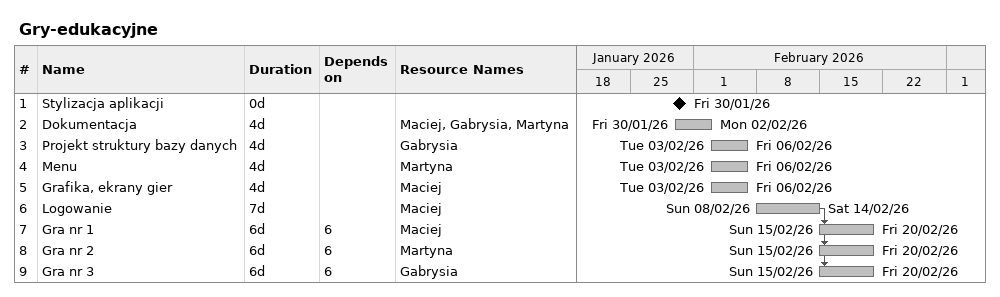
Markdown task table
Gry-edukacyjne

| ID | Task | Duration | Start | Finish | Predecessors | Resources |
|---|---|---|---|---|---|---|
| 1 | Stylizacja aplikacji | 0d | 2026-01-30 | 2026-01-30 |  |  |
| 2 | Dokumentacja | 4d | 2026-01-30 | 2026-02-02 |  | Maciej, Gabrysia, Martyna |
| 3 | Projekt struktury bazy danych | 4d | 2026-02-03 | 2026-02-06 |  | Gabrysia |
| 4 | Menu | 4d | 2026-02-03 | 2026-02-06 |  | Martyna |
| 5 | Grafika, ekrany gier | 4d | 2026-02-03 | 2026-02-06 |  | Maciej |
| 6 | Logowanie | 7d | 2026-02-08 | 2026-02-14 |  | Maciej |
| 7 | Gra nr 1 | 6d | 2026-02-15 | 2026-02-20 | 6 | Maciej |
| 8 | Gra nr 2 | 6d | 2026-02-15 | 2026-02-20 | 6 | Martyna |
| 9 | Gra nr 3 | 6d | 2026-02-15 | 2026-02-20 | 6 | Gabrysia |
